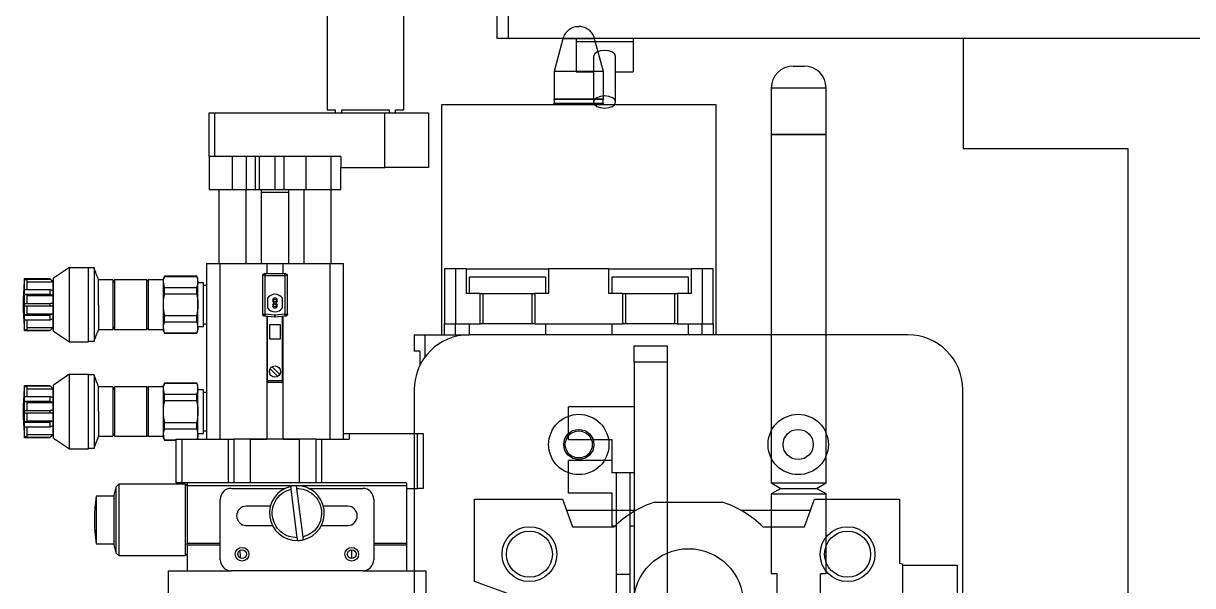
# Model space of a CAD drawing. Extents: x 500 to 100500, y -14500 to 21140.
# Drawn here: x 6740.1 to 6953.3, y -3157.4 to -3054.9 of the extents above; entities that cross this region are included whole.
import ezdxf

# ---------------------------------------------------------------- set-up
doc = ezdxf.new("R2010")
doc.units = 0
doc.layers.get('0').update_dxf_attribs({"linetype": 'CONTINUOUS'})

# ---------------------------------------------------------------- blocks, each defined once
blk = doc.blocks.new('LP R')
at = {"color": 2}
for p, q in [((15552.69, -93591.04), (15553.69, -93591.04)), ((15553.69, -93591.04), (15554.69, -93591.04)), ((15548.69, -93595.04), (15548.69, -93603.54)), ((15553.69, -93595.04), (15548.69, -93595.04)), ((15558.69, -93595.04), (15553.69, -93595.04)), ((15558.69, -93603.54), (15558.69, -93595.04)), ((15548.69, -93603.54), (15548.69, -93667.03)), ((15558.69, -93603.54), (15548.69, -93603.54)), ((15548.69, -93603.54), (15553.69, -93603.54)), ((15553.69, -93603.54), (15558.69, -93603.54)), ((15558.69, -93667.03), (15558.69, -93603.54)), ((15523.69, -93642.04), (15529.69, -93642.04)), ((15523.69, -93645.04), (15523.69, -93642.04)), ((15529.69, -93642.04), (15529.69, -93645.04)), ((15523.69, -93645.04), (15523.69, -93748.69)), ((15529.69, -93645.04), (15523.69, -93645.04)), ((15529.69, -93645.04), (15529.69, -93748.69)), ((15511.69, -93659.19), (15511.69, -93653.19)), ((15523.69, -93653.19), (15511.69, -93653.19)), ((15519.69, -93659.19), (15511.69, -93659.19)), ((15519.69, -93665.19), (15519.69, -93659.19)), ((15519.69, -93662.93), (15511.69, -93662.93)), ((15511.69, -93668.93), (15511.69, -93662.93)), ((15523.69, -93665.19), (15519.69, -93665.19)), ((15520.44, -93665.19), (15520.44, -93683.69)), ((15522.94, -93683.69), (15522.94, -93665.19)), ((15519.69, -93668.93), (15511.69, -93668.93)), ((15519.69, -93674.93), (15519.69, -93668.93)), ((15548.69, -93667.03), (15550.44, -93668.04)), ((15548.69, -93667.03), (15553.69, -93667.03)), ((15550.44, -93668.04), (15548.69, -93669.05)), ((15550.44, -93668.04), (15553.69, -93668.04)), ((15553.69, -93667.03), (15558.69, -93667.03)), ((15553.69, -93668.04), (15556.94, -93668.04)), ((15556.94, -93668.04), (15558.69, -93667.03)), ((15558.69, -93669.05), (15556.94, -93668.04)), ((15548.69, -93669.05), (15548.69, -93683.54)), ((15548.69, -93669.05), (15553.69, -93669.05)), ((15553.69, -93669.05), (15558.69, -93669.05)), ((15558.69, -93683.54), (15558.69, -93669.05)), ((15520.44, -93674.93), (15519.69, -93674.93)), ((15523.69, -93674.93), (15522.94, -93674.93)), ((15520.44, -93683.69), (15520.44, -93693.43)), ((15520.44, -93683.69), (15522.94, -93683.69)), ((15522.94, -93693.43), (15522.94, -93683.69)), ((15548.69, -93683.54), (15549.69, -93683.54)), ((15549.69, -93683.54), (15549.69, -93693.54)), ((15557.69, -93683.54), (15558.69, -93683.54)), ((15557.69, -93693.54), (15557.69, -93683.54))]:
    blk.add_line(p, q, dxfattribs=at)
for centre, start, end in [((15552.69, -93595.04), 90, 180), ((15554.69, -93595.04), 0, 90)]:
    blk.add_arc(centre, 4, start, end, dxfattribs=at)
blk = doc.blocks.new('SP R')
at = {"color": 3}
for p, q in [((16897.34, -97466.81), (16897.34, -97496.31)), ((16911.34, -97496.31), (16911.34, -97466.81)), ((16928.34, -97483.31), (16928.34, -97471.81)), ((16930.34, -97471.81), (16930.34, -97483.31)), ((16930.34, -97483.31), (16928.34, -97483.31)), ((17075.34, -97483.31), (16930.34, -97483.31)), ((16942.74, -97483.31), (16942.74, -97483.8)), ((16942.74, -97483.8), (16953.14, -97483.8)), ((16942.74, -97483.8), (16942.74, -97489.34)), ((16953.14, -97483.31), (16953.14, -97483.8)), ((16953.14, -97483.8), (16953.14, -97489.34)), ((17013.34, -97483.31), (17013.34, -97503.31)), ((16945.94, -97486.57), (16945.94, -97494.86)), ((16949.94, -97494.86), (16949.94, -97486.57)), ((16942.74, -97489.34), (16945.94, -97489.34)), ((16949.94, -97489.34), (16953.14, -97489.34)), ((16875.84, -97504.81), (16875.84, -97496.81)), ((16875.84, -97496.81), (16876.84, -97496.81)), ((16876.84, -97496.81), (16876.84, -97504.81)), ((16876.84, -97496.81), (16907.84, -97496.81)), ((16897.34, -97496.31), (16898.84, -97496.31)), ((16898.84, -97496.31), (16898.84, -97496.81)), ((16900.01, -97496.31), (16908.67, -97496.31)), ((16900.01, -97496.81), (16900.01, -97496.31)), ((16907.84, -97506.81), (16907.84, -97496.81)), ((16907.84, -97496.81), (16915.84, -97496.81)), ((16908.67, -97496.31), (16908.67, -97496.81)), ((16909.84, -97496.31), (16911.34, -97496.31)), ((16909.84, -97496.81), (16909.84, -97496.31)), ((16915.84, -97496.81), (16915.84, -97506.81)), ((17013.34, -97503.31), (17043.34, -97503.31)), ((17043.34, -97503.31), (17043.34, -97709.31)), ((16876.84, -97504.81), (16875.84, -97504.81)), ((16875.84, -97504.81), (16875.84, -97510.81)), ((16899.84, -97504.81), (16876.84, -97504.81)), ((16880.11, -97510.81), (16880.11, -97504.81)), ((16882.58, -97504.81), (16882.58, -97510.81)), ((16884.26, -97510.81), (16884.26, -97504.81)), ((16884.97, -97504.81), (16884.97, -97510.81)), ((16887.86, -97510.81), (16887.86, -97504.81)), ((16889.45, -97504.81), (16889.45, -97510.81)), ((16893.54, -97510.81), (16893.54, -97504.81)), ((16898.04, -97504.81), (16898.04, -97510.81)), ((16899.84, -97504.81), (16899.84, -97506.81)), ((16899.84, -97506.81), (16907.84, -97506.81)), ((16899.84, -97510.81), (16899.84, -97506.81)), ((16915.84, -97506.81), (16907.84, -97506.81)), ((16875.84, -97510.81), (16880.11, -97510.81)), ((16877.59, -97510.81), (16877.59, -97524.31)), ((16880.11, -97510.81), (16882.58, -97510.81)), ((16882.58, -97510.81), (16884.26, -97510.81)), ((16882.59, -97524.31), (16882.59, -97510.81)), ((16884.26, -97510.81), (16884.97, -97510.81)), ((16884.97, -97510.81), (16887.86, -97510.81)), ((16887.86, -97510.81), (16889.45, -97510.81)), ((16889.45, -97510.81), (16893.54, -97510.81)), ((16893.09, -97510.81), (16893.09, -97524.31)), ((16893.54, -97510.81), (16898.04, -97510.81)), ((16898.04, -97510.81), (16899.84, -97510.81)), ((16898.09, -97524.31), (16898.09, -97510.81)), ((16885.34, -97511.31), (16890.34, -97511.31)), ((16885.34, -97511.31), (16885.34, -97524.31)), ((16890.34, -97524.31), (16890.34, -97511.31)), ((16850.38, -97525.01), (16847.47, -97526.99)), ((16850.38, -97525.01), (16853.84, -97525.01)), ((16853.84, -97538.61), (16853.84, -97525.01)), ((16854.84, -97525.11), (16853.84, -97525.11)), ((16875.34, -97524.31), (16875.34, -97556.31)), ((16875.34, -97524.31), (16877.85, -97524.31)), ((16877.85, -97556.31), (16877.85, -97524.31)), ((16877.85, -97524.31), (16886.34, -97524.31)), ((16886.34, -97524.31), (16886.34, -97526.21)), ((16886.34, -97524.31), (16889.34, -97524.31)), ((16889.34, -97526.21), (16889.34, -97524.31)), ((16889.34, -97524.31), (16897.83, -97524.31)), ((16897.83, -97524.31), (16897.83, -97556.31)), ((16897.83, -97524.31), (16900.34, -97524.31)), ((16900.34, -97555.31), (16900.34, -97524.31)), ((16846.84, -97527.11), (16842.17, -97527.11)), ((16842.17, -97527.13), (16842.17, -97527.13)), ((16842.17, -97527.23), (16842.17, -97527.13)), ((16842.17, -97527.13), (16846.84, -97527.13)), ((16842.17, -97527.23), (16842.67, -97527.23)), ((16842.67, -97529.09), (16842.67, -97527.23)), ((16842.67, -97527.64), (16847.34, -97527.64)), ((16847.37, -97527.64), (16846.84, -97527.11)), ((16846.84, -97527.13), (16846.84, -97527.11)), ((16846.84, -97527.13), (16847.34, -97527.64)), ((16847.34, -97527.64), (16847.34, -97529.29)), ((16847.37, -97535.98), (16847.37, -97527.64)), ((16847.47, -97536.62), (16847.47, -97526.99)), ((16858.29, -97527.31), (16855.69, -97527.31)), ((16855.69, -97531.81), (16855.69, -97527.31)), ((16858.58, -97527.31), (16858.29, -97527.81)), ((16858.29, -97527.31), (16858.29, -97531.81)), ((16864.49, -97527.31), (16858.58, -97527.31)), ((16858.58, -97527.31), (16858.58, -97536.31)), ((16864.69, -97527.31), (16864.49, -97527.51)), ((16864.49, -97536.31), (16864.49, -97527.31)), ((16867.49, -97527.31), (16864.69, -97527.31)), ((16864.69, -97527.31), (16864.69, -97536.31)), ((16867.72, -97526.61), (16867.49, -97527.01)), ((16867.49, -97527.65), (16867.49, -97527.01)), ((16867.49, -97531.81), (16867.49, -97527.65)), ((16867.72, -97528.65), (16867.49, -97527.65)), ((16873.56, -97526.61), (16867.72, -97526.61)), ((16867.72, -97526.65), (16867.72, -97526.61)), ((16867.72, -97526.65), (16873.56, -97526.65)), ((16873.79, -97527.01), (16873.56, -97526.61)), ((16873.56, -97526.65), (16873.56, -97526.61)), ((16873.56, -97526.65), (16873.79, -97527.65)), ((16873.79, -97527.65), (16873.79, -97527.01)), ((16873.79, -97531.81), (16873.79, -97527.65)), ((16874.79, -97527.81), (16873.79, -97527.81)), ((16874.79, -97535.81), (16874.79, -97527.81)), ((16885.54, -97526.51), (16885.54, -97533.53)), ((16886.04, -97526.51), (16885.54, -97526.51)), ((16886.04, -97526.51), (16886.04, -97526.21)), ((16889.64, -97526.21), (16886.04, -97526.21)), ((16886.04, -97533.55), (16886.04, -97526.51)), ((16886.04, -97526.51), (16889.64, -97526.51)), ((16889.64, -97526.51), (16889.64, -97526.21)), ((16889.64, -97526.51), (16889.64, -97533.55)), ((16890.14, -97526.51), (16889.64, -97526.51)), ((16890.14, -97533.53), (16890.14, -97526.51)), ((16842.17, -97529.9), (16842.17, -97529.04)), ((16842.17, -97529.04), (16846.84, -97529.04)), ((16842.17, -97529.95), (16842.17, -97529.9)), ((16842.17, -97529.9), (16846.84, -97529.9)), ((16842.17, -97531.61), (16842.17, -97529.95)), ((16842.17, -97529.95), (16842.67, -97529.95)), ((16842.67, -97531.61), (16842.67, -97529.95)), ((16846.84, -97529.9), (16846.84, -97529.04)), ((16847.34, -97529.29), (16846.84, -97529.04)), ((16846.84, -97529.9), (16847.34, -97530.15)), ((16867.72, -97529.81), (16867.72, -97528.65)), ((16867.72, -97528.65), (16873.56, -97528.65)), ((16867.72, -97529.81), (16873.56, -97529.81)), ((16873.56, -97529.81), (16873.56, -97528.65)), ((16875.34, -97528.31), (16874.79, -97528.31)), ((16842.17, -97531.61), (16842.17, -97531.61)), ((16842.17, -97532.01), (16842.17, -97531.61)), ((16842.17, -97531.61), (16846.84, -97531.61)), ((16842.17, -97532.01), (16842.17, -97532.01)), ((16842.17, -97533.66), (16842.17, -97532.01)), ((16842.17, -97532.01), (16846.84, -97532.01)), ((16842.67, -97530.15), (16847.34, -97530.15)), ((16842.67, -97533.66), (16842.67, -97532.01)), ((16846.84, -97532.01), (16846.84, -97531.61)), ((16847.34, -97531.61), (16846.84, -97531.61)), ((16846.84, -97532.01), (16847.34, -97532.01)), ((16847.34, -97530.15), (16847.34, -97531.61)), ((16847.34, -97532.01), (16847.34, -97533.46)), ((16855.69, -97531.81), (16855.69, -97536.31)), ((16858.29, -97531.81), (16858.29, -97536.31)), ((16867.49, -97535.96), (16867.49, -97531.81)), ((16873.79, -97535.96), (16873.79, -97531.81)), ((16886.49, -97530.65), (16886.49, -97532.36)), ((16887.82, -97531.51), (16887.82, -97531.51)), ((16887.87, -97531.51), (16887.87, -97531.51)), ((16889.19, -97532.36), (16889.19, -97530.65)), ((16842.17, -97533.71), (16842.17, -97533.66)), ((16842.67, -97533.66), (16842.17, -97533.66)), ((16842.17, -97534.58), (16842.17, -97533.71)), ((16842.17, -97533.71), (16846.84, -97533.71)), ((16842.67, -97533.46), (16847.34, -97533.46)), ((16847.34, -97533.46), (16846.84, -97533.71)), ((16846.84, -97534.58), (16846.84, -97533.71)), ((16846.84, -97534.58), (16847.34, -97534.32)), ((16847.34, -97534.32), (16847.34, -97535.98)), ((16867.72, -97534.96), (16867.72, -97533.81)), ((16867.72, -97533.81), (16873.56, -97533.81)), ((16873.56, -97534.96), (16873.56, -97533.81)), ((16886.04, -97533.55), (16886.01, -97533.85)), ((16886.01, -97533.85), (16887.8, -97534)), ((16887.82, -97533.71), (16886.04, -97533.55)), ((16886.34, -97533.88), (16886.34, -97556.31)), ((16886.44, -97533.88), (16886.44, -97545.71)), ((16887.8, -97534), (16887.82, -97533.71)), ((16887.84, -97533.71), (16887.82, -97533.71)), ((16887.86, -97533.71), (16887.84, -97533.71)), ((16889.64, -97533.55), (16887.86, -97533.71)), ((16887.89, -97534), (16887.86, -97533.71)), ((16887.89, -97534), (16889.67, -97533.85)), ((16889.24, -97545.71), (16889.24, -97533.88)), ((16889.34, -97556.31), (16889.34, -97533.88)), ((16889.67, -97533.85), (16889.64, -97533.55)), ((16842.17, -97536.56), (16842.16, -97536.38)), ((16842.17, -97534.58), (16846.84, -97534.58)), ((16842.17, -97536.48), (16842.17, -97536.38)), ((16842.67, -97536.38), (16842.17, -97536.38)), ((16842.67, -97536.38), (16842.67, -97534.53)), ((16842.67, -97535.98), (16847.34, -97535.98)), ((16846.84, -97536.51), (16847.37, -97535.98)), ((16855.69, -97536.31), (16858.29, -97536.31)), ((16858.29, -97535.81), (16858.58, -97536.31)), ((16858.58, -97536.31), (16864.49, -97536.31)), ((16864.49, -97536.11), (16864.69, -97536.31)), ((16864.69, -97536.31), (16867.49, -97536.31)), ((16867.72, -97536.96), (16867.49, -97535.96)), ((16867.49, -97536.61), (16867.49, -97535.96)), ((16867.72, -97534.96), (16873.56, -97534.96)), ((16873.56, -97534.96), (16873.79, -97535.96)), ((16873.79, -97535.81), (16874.79, -97535.81)), ((16873.79, -97536.61), (16873.79, -97535.96)), ((16874.79, -97535.31), (16875.34, -97535.31)), ((16886.84, -97535.51), (16886.84, -97538.01)), ((16888.84, -97535.51), (16886.84, -97535.51)), ((16888.84, -97538.01), (16888.84, -97535.51)), ((16842.17, -97536.48), (16842.17, -97536.48)), ((16842.17, -97536.48), (16846.84, -97536.48)), ((16842.17, -97536.51), (16846.84, -97536.51)), ((16846.84, -97536.51), (16846.84, -97536.48)), ((16847.47, -97536.62), (16850.38, -97538.61)), ((16854.84, -97538.51), (16853.84, -97538.51)), ((16867.49, -97536.61), (16867.72, -97537.01)), ((16867.72, -97536.96), (16873.56, -97536.96)), ((16867.72, -97537.01), (16867.72, -97536.96)), ((16867.72, -97537.01), (16873.56, -97537.01)), ((16873.56, -97537.01), (16873.79, -97536.61)), ((16873.56, -97537.01), (16873.56, -97536.96)), ((16886.84, -97538.01), (16888.84, -97538.01)), ((16850.38, -97538.61), (16853.84, -97538.61)), ((16850.38, -97544.51), (16847.47, -97546.49)), ((16850.38, -97544.51), (16853.84, -97544.51)), ((16853.84, -97558.11), (16853.84, -97544.51)), ((16854.84, -97544.61), (16853.84, -97544.61)), ((16888.37, -97544.89), (16886.96, -97543.48)), ((16887.32, -97543.13), (16888.72, -97544.53)), ((16846.84, -97546.61), (16842.17, -97546.61)), ((16842.17, -97546.63), (16842.17, -97546.63)), ((16842.17, -97546.73), (16842.17, -97546.63)), ((16842.17, -97546.63), (16846.84, -97546.63)), ((16842.17, -97546.73), (16842.67, -97546.73)), ((16842.67, -97548.59), (16842.67, -97546.73)), ((16847.37, -97547.14), (16846.84, -97546.61)), ((16846.84, -97546.63), (16846.84, -97546.61)), ((16846.84, -97546.63), (16847.34, -97547.14)), ((16847.47, -97556.12), (16847.47, -97546.49)), ((16858.29, -97546.81), (16855.69, -97546.81)), ((16855.69, -97551.31), (16855.69, -97546.81)), ((16858.58, -97546.81), (16858.29, -97547.31)), ((16858.29, -97546.81), (16858.29, -97551.31)), ((16864.49, -97546.81), (16858.58, -97546.81)), ((16858.58, -97546.81), (16858.58, -97555.81)), ((16864.69, -97546.81), (16864.49, -97547.01)), ((16864.49, -97555.81), (16864.49, -97546.81)), ((16867.49, -97546.81), (16864.69, -97546.81)), ((16864.69, -97546.81), (16864.69, -97555.81)), ((16867.72, -97546.11), (16867.49, -97546.51)), ((16867.49, -97547.15), (16867.49, -97546.51)), ((16873.56, -97546.11), (16867.72, -97546.11)), ((16867.72, -97546.15), (16867.72, -97546.11)), ((16867.72, -97546.15), (16873.56, -97546.15)), ((16873.79, -97546.51), (16873.56, -97546.11)), ((16873.56, -97546.15), (16873.56, -97546.11)), ((16873.56, -97546.15), (16873.79, -97547.15)), ((16873.79, -97547.15), (16873.79, -97546.51)), ((16886.34, -97545.71), (16886.44, -97545.71)), ((16889.24, -97545.71), (16886.44, -97545.71)), ((16888.94, -97546.01), (16886.74, -97546.01)), ((16889.24, -97545.71), (16889.34, -97545.71)), ((16842.17, -97549.4), (16842.17, -97548.54)), ((16842.17, -97548.54), (16846.84, -97548.54)), ((16842.67, -97547.14), (16847.34, -97547.14)), ((16846.84, -97549.4), (16846.84, -97548.54)), ((16847.34, -97548.79), (16846.84, -97548.54)), ((16847.34, -97547.14), (16847.34, -97548.79)), ((16847.37, -97555.48), (16847.37, -97547.14)), ((16867.49, -97551.31), (16867.49, -97547.15)), ((16867.72, -97548.15), (16867.49, -97547.15)), ((16867.72, -97549.31), (16867.72, -97548.15)), ((16867.72, -97548.15), (16873.56, -97548.15)), ((16873.56, -97549.31), (16873.56, -97548.15)), ((16873.79, -97551.31), (16873.79, -97547.15)), ((16874.79, -97547.31), (16873.79, -97547.31)), ((16874.79, -97555.31), (16874.79, -97547.31)), ((16875.34, -97547.81), (16874.79, -97547.81)), ((16842.17, -97549.45), (16842.17, -97549.4)), ((16842.17, -97549.4), (16846.84, -97549.4)), ((16842.17, -97551.11), (16842.17, -97549.45)), ((16842.17, -97549.45), (16842.67, -97549.45)), ((16842.17, -97551.11), (16842.17, -97551.11)), ((16842.17, -97551.51), (16842.17, -97551.11)), ((16842.17, -97551.11), (16846.84, -97551.11)), ((16842.67, -97551.11), (16842.67, -97549.45)), ((16842.67, -97549.65), (16847.34, -97549.65)), ((16846.84, -97549.4), (16847.34, -97549.65)), ((16846.84, -97551.51), (16846.84, -97551.11)), ((16847.34, -97551.11), (16846.84, -97551.11)), ((16847.34, -97549.65), (16847.34, -97551.11)), ((16855.69, -97551.31), (16855.69, -97555.81)), ((16858.29, -97551.31), (16858.29, -97555.81)), ((16867.49, -97555.46), (16867.49, -97551.31)), ((16867.72, -97549.31), (16873.56, -97549.31)), ((16873.79, -97555.46), (16873.79, -97551.31)), ((16842.17, -97551.51), (16842.17, -97551.51)), ((16842.17, -97553.16), (16842.17, -97551.51)), ((16842.17, -97551.51), (16846.84, -97551.51)), ((16842.17, -97553.21), (16842.17, -97553.16)), ((16842.67, -97553.16), (16842.17, -97553.16)), ((16842.17, -97554.08), (16842.17, -97553.21)), ((16842.17, -97553.21), (16846.84, -97553.21)), ((16842.67, -97553.16), (16842.67, -97551.51)), ((16842.67, -97552.96), (16847.34, -97552.96)), ((16846.84, -97551.51), (16847.34, -97551.51)), ((16847.34, -97552.96), (16846.84, -97553.21)), ((16846.84, -97554.08), (16846.84, -97553.21)), ((16847.34, -97551.51), (16847.34, -97552.96)), ((16867.72, -97554.46), (16867.72, -97553.31)), ((16867.72, -97553.31), (16873.56, -97553.31)), ((16873.56, -97554.46), (16873.56, -97553.31)), ((16842.17, -97554.08), (16846.84, -97554.08)), ((16842.67, -97555.88), (16842.67, -97554.03)), ((16842.67, -97555.48), (16847.34, -97555.48)), ((16846.84, -97554.08), (16847.34, -97553.82)), ((16846.84, -97556.01), (16847.37, -97555.48)), ((16847.34, -97553.82), (16847.34, -97555.48)), ((16858.29, -97555.31), (16858.58, -97555.81)), ((16864.49, -97555.61), (16864.69, -97555.81)), ((16867.72, -97556.46), (16867.49, -97555.46)), ((16867.49, -97556.11), (16867.49, -97555.46)), ((16867.72, -97554.46), (16873.56, -97554.46)), ((16873.56, -97554.46), (16873.79, -97555.46)), ((16873.79, -97555.31), (16874.79, -97555.31)), ((16873.79, -97556.11), (16873.79, -97555.46)), ((16874.79, -97554.81), (16875.34, -97554.81)), ((16900.34, -97556.31), (16900.34, -97555.31)), ((16900.34, -97555.31), (16901.34, -97555.31)), ((16901.34, -97555.31), (16901.34, -97556.31)), ((16901.34, -97555.31), (16913.84, -97555.31)), ((16913.84, -97565.31), (16913.84, -97555.31)), ((16913.84, -97555.31), (16914.84, -97555.31)), ((16914.84, -97555.31), (16914.84, -97565.31)), ((16842.17, -97556.06), (16842.16, -97555.88)), ((16842.17, -97555.98), (16842.17, -97555.88)), ((16842.67, -97555.88), (16842.17, -97555.88)), ((16842.17, -97555.98), (16842.17, -97555.98)), ((16842.17, -97555.98), (16846.84, -97555.98)), ((16842.17, -97556.01), (16846.84, -97556.01)), ((16846.84, -97556.01), (16846.84, -97555.98)), ((16847.47, -97556.12), (16850.38, -97558.11)), ((16855.69, -97555.81), (16858.29, -97555.81)), ((16858.58, -97555.81), (16864.49, -97555.81)), ((16864.69, -97555.81), (16867.49, -97555.81)), ((16867.49, -97556.11), (16867.72, -97556.51)), ((16867.72, -97556.46), (16869.84, -97556.46)), ((16867.72, -97556.51), (16867.72, -97556.46)), ((16867.72, -97556.51), (16869.84, -97556.51)), ((16869.84, -97564.31), (16869.84, -97556.31)), ((16869.84, -97556.31), (16870.84, -97556.31)), ((16870.84, -97556.31), (16870.84, -97564.31)), ((16870.84, -97556.31), (16879.34, -97556.31)), ((16873.68, -97556.31), (16873.79, -97556.11)), ((16879.34, -97564.31), (16879.34, -97556.31)), ((16879.34, -97556.31), (16880.34, -97556.31)), ((16880.34, -97556.31), (16880.34, -97564.31)), ((16883.34, -97556.31), (16880.34, -97556.31)), ((16883.34, -97556.31), (16883.34, -97564.31)), ((16892.34, -97556.31), (16883.34, -97556.31)), ((16883.34, -97556.31), (16886.34, -97556.31)), ((16889.34, -97556.31), (16892.34, -97556.31)), ((16892.34, -97564.31), (16892.34, -97556.31)), ((16895.34, -97556.31), (16892.34, -97556.31)), ((16895.34, -97564.31), (16895.34, -97556.31)), ((16895.34, -97556.31), (16896.34, -97556.31)), ((16896.34, -97556.31), (16896.34, -97564.31)), ((16896.34, -97556.31), (16901.34, -97556.31)), ((16850.38, -97558.11), (16853.84, -97558.11)), ((16854.84, -97558.01), (16853.84, -97558.01)), ((16858.84, -97565.06), (16858.44, -97566.56)), ((16859.34, -97564.56), (16858.84, -97565.06)), ((16858.84, -97565.06), (16858.84, -97576.96)), ((16871.54, -97564.56), (16859.34, -97564.56)), ((16859.34, -97564.56), (16859.34, -97571.06)), ((16870.84, -97564.31), (16869.84, -97564.31)), ((16879.34, -97564.31), (16870.84, -97564.31)), ((16871.84, -97564.86), (16871.54, -97564.56)), ((16871.54, -97571.06), (16871.54, -97564.56)), ((16871.84, -97564.31), (16871.84, -97564.81)), ((16891.73, -97564.81), (16871.84, -97564.81)), ((16871.84, -97564.81), (16871.84, -97575.31)), ((16880.34, -97564.31), (16879.34, -97564.31)), ((16896.34, -97564.31), (16879.34, -97564.31)), ((16879.84, -97565.31), (16889.66, -97565.31)), ((16891.91, -97574.31), (16890.78, -97565.43)), ((16891.77, -97565.31), (16892.9, -97574.18)), ((16911.84, -97564.81), (16891.84, -97564.81)), ((16894.02, -97565.31), (16903.84, -97565.31)), ((16896.34, -97564.31), (16895.34, -97564.31)), ((16911.84, -97564.31), (16896.34, -97564.31)), ((16911.84, -97564.31), (16911.84, -97565.31)), ((16911.84, -97564.81), (16911.84, -97575.31)), ((16911.84, -97565.31), (16913.84, -97565.31)), ((16914.84, -97565.31), (16913.84, -97565.31)), ((16858.44, -97566.71), (16855.26, -97566.71)), ((16855.26, -97566.71), (16855.26, -97571.06)), ((16858.44, -97566.56), (16858.44, -97575.56)), ((16877.84, -97578.31), (16877.84, -97567.31)), ((16905.84, -97567.31), (16905.84, -97578.31)), ((16887, -97568.56), (16882.59, -97568.56)), ((16901.09, -97568.56), (16896.68, -97568.56)), ((16855.26, -97571.06), (16855.26, -97575.41)), ((16859.34, -97571.06), (16859.34, -97577.56)), ((16871.54, -97577.56), (16871.54, -97571.06)), ((16882.59, -97572.06), (16887.38, -97572.06)), ((16896.31, -97572.06), (16901.09, -97572.06)), ((16855.26, -97575.41), (16858.44, -97575.41)), ((16858.44, -97575.56), (16858.84, -97577.06)), ((16858.84, -97576.96), (16858.84, -97577.06)), ((16871.84, -97575.61), (16871.84, -97575.31)), ((16871.84, -97575.31), (16877.84, -97575.31)), ((16871.84, -97575.61), (16877.84, -97575.61)), ((16871.84, -97575.61), (16871.84, -97580.31)), ((16901.84, -97578.11), (16901.84, -97576.51)), ((16905.84, -97575.31), (16911.84, -97575.31)), ((16905.84, -97575.61), (16911.84, -97575.61)), ((16911.84, -97575.31), (16911.84, -97575.61)), ((16911.84, -97575.61), (16911.84, -97580.31)), ((16858.84, -97577.06), (16859.34, -97577.56)), ((16859.34, -97577.56), (16871.54, -97577.56)), ((16871.54, -97577.56), (16871.84, -97577.26)), ((16881.05, -97577.3), (16881.09, -97577.51)), ((16868.34, -97580.31), (16868.34, -97586.31)), ((16868.34, -97580.31), (16879.84, -97580.31)), ((16871.84, -97580.31), (16879.84, -97580.31)), ((16903.84, -97580.31), (16879.84, -97580.31)), ((16903.84, -97580.31), (16915.34, -97580.31)), ((16903.84, -97580.31), (16911.84, -97580.31)), ((16915.34, -97580.31), (16915.34, -97586.31))]:
    blk.add_line(p, q, dxfattribs=at)
at = {"color": 3, "flags": 128}
for points in [[(16949.94, -97486.57), (16949.79, -97486.14), (16949.36, -97485.78), (16948.71, -97485.54), (16947.94, -97485.45), (16947.18, -97485.54), (16946.53, -97485.78), (16946.09, -97486.14), (16945.94, -97486.57), (16945.94, -97486.57)], [(16947.94, -97495.98), (16948.71, -97495.89), (16949.36, -97495.65), (16949.79, -97495.29), (16949.94, -97494.86), (16949.79, -97494.43), (16949.36, -97494.07), (16948.71, -97493.83), (16947.94, -97493.74), (16947.18, -97493.83), (16946.53, -97494.07), (16946.09, -97494.43), (16945.94, -97494.86), (16946.09, -97495.29), (16946.53, -97495.65), (16947.18, -97495.89), (16947.94, -97495.98)], [(16890.14, -97533.53), (16890.14, -97533.59), (16890.13, -97533.61)]]:
    blk.add_lwpolyline(points, dxfattribs=at)
at = {"color": 3}
for centre, radius in [((16887.84, -97531.06), 0.25), ((16887.84, -97531.96), 0.25), ((16887.84, -97544.01), 1.03), ((16881.84, -97577.31), 1.25), ((16881.84, -97577.31), 0.8), ((16901.84, -97577.31), 1.25), ((16901.84, -97577.31), 0.8)]:
    blk.add_circle(centre, radius, dxfattribs=at)
for centre, radius, start, end in [((16885.84, -97526.51), 0.3, 90, 180), ((16889.84, -97526.51), 0.3, 0, 90), ((16887.84, -97531.51), 1.6, 32.4617, 147.5383), ((16887.84, -97531.06), 0.45, 273.1847, 266.8153), ((16887.84, -97531.96), 0.45, 93.1847, 86.8153), ((16885.84, -97533.53), 0.3, 180, 205.5186), ((16885.84, -97533.53), 0.3, 243.5295, 264.9459), ((16887.84, -97531.51), 1.6, 212.4617, 327.5383), ((16887.84, -97533.51), 0.5, 264.9459, 275.0541), ((16889.84, -97533.53), 0.3, 275.0541, 312.929), ((16886.74, -97545.71), 0.3, 180, 270), ((16888.94, -97545.71), 0.3, 270, 0), ((16879.84, -97567.31), 2, 90, 180), ((16891.84, -97569.81), 5, 102.9686, 271.4902), ((16891.84, -97569.81), 5, 91.4902, 102.9686), ((16891.84, -97569.81), 5, 282.9686, 91.4902), ((16903.84, -97567.31), 2, 0, 90), ((16884.94, -97571.06), 30, 171.6627, 188.3373), ((16882.59, -97570.31), 1.75, 90, 270), ((16901.09, -97570.31), 1.75, 270, 90), ((16891.84, -97569.81), 5, 271.4902, 282.9686), ((16879.84, -97577.51), 1.75, 342.4376, 28.9836), ((16879.84, -97578.31), 2, 180, 270), ((16903.84, -97578.31), 2, 270, 0)]:
    blk.add_arc(centre, radius, start, end, dxfattribs=at)
for points, knots in [([(16885.34, -97510.81), (16885.34, -97510.84), (16885.34, -97510.9), (16885.34, -97511.17), (16885.34, -97511.31)], [0, 0, 0, 0, 0.5207167, 1, 1, 1, 1]), ([(16890.34, -97511.31), (16890.34, -97511.12), (16890.34, -97510.85), (16890.34, -97510.82), (16890.34, -97510.81)], [0, 0, 0, 0, 0.701105, 1, 1, 1, 1]), ([(16850.38, -97538.61), (16850.38, -97538.55), (16850.38, -97538.42), (16850.38, -97537.38), (16850.38, -97535.71), (16850.38, -97533.59), (16850.37, -97531.28), (16850.37, -97529.02), (16850.38, -97527.08), (16850.38, -97525.67), (16850.38, -97525.07), (16850.38, -97525.02), (16850.38, -97525.01)], [0, 0, 0, 0, 0.0948237, 0.2021801, 0.3095335, 0.4168871, 0.524228, 0.6314592, 0.7387387, 0.8460879, 0.9534356, 1, 1, 1, 1]), ([(16855.69, -97527.31), (16855.55, -97526.94), (16855.27, -97526.23), (16854.98, -97525.47), (16854.83, -97525.09)], [0, 0, 0, 0, 0.512235, 1, 1, 1, 1]), ([(16854.84, -97525.11), (16854.84, -97525.18), (16854.84, -97525.33), (16854.84, -97526.2), (16854.84, -97526.93), (16854.84, -97527.74), (16854.84, -97529.19), (16854.84, -97531.43), (16854.84, -97533.7), (16854.84, -97535.77), (16854.84, -97537.38), (16854.84, -97538.34), (16854.84, -97538.46), (16854.84, -97538.51)], [0, 0, 0, 0, 0.107348, 0.214696, 0.241175, 0.267653, 0.375001, 0.482348, 0.589696, 0.697043, 0.804391, 0.911739, 1, 1, 1, 1]), ([(16842.08, -97529.43), (16842.1, -97529.03), (16842.14, -97528.24), (16842.16, -97527.45), (16842.17, -97527.05)], [0, 0, 0, 0, 0.500188, 1, 1, 1, 1]), ([(16842.17, -97529.09), (16842.17, -97528.7), (16842.17, -97527.93), (16842.17, -97527.39), (16842.17, -97527.27), (16842.17, -97527.23)], [0, 0, 0, 0, 0.406489, 0.812978, 1, 1, 1, 1]), ([(16867.49, -97527.65), (16867.5, -97527.51), (16867.52, -97527.18), (16867.65, -97526.85), (16867.72, -97526.65)], [0, 0, 0, 0, 0.403103, 1, 1, 1, 1]), ([(16873.79, -97527.65), (16873.78, -97527.78), (16873.77, -97528.12), (16873.64, -97528.45), (16873.56, -97528.65)], [0, 0, 0, 0, 0.403103, 1, 1, 1, 1]), ([(16886.04, -97526.21), (16886.01, -97526.21), (16885.96, -97526.21), (16885.9, -97526.21), (16885.85, -97526.21), (16885.84, -97526.21), (16885.84, -97526.21)], [0, 0, 0, 0, 0.25051, 0.499867, 0.747756, 1, 1, 1, 1]), ([(16889.84, -97526.21), (16889.84, -97526.21), (16889.83, -97526.21), (16889.79, -97526.21), (16889.72, -97526.21), (16889.67, -97526.21), (16889.64, -97526.21)], [0, 0, 0, 0, 0.25051, 0.499867, 0.747756, 1, 1, 1, 1]), ([(16842.07, -97534.31), (16842.02, -97533.47), (16841.91, -97531.81), (16842.02, -97530.14), (16842.07, -97529.3)], [0, 0, 0, 0, 0.5, 1, 1, 1, 1]), ([(16842.07, -97529.43), (16842.02, -97530.22), (16841.92, -97531.81), (16842.02, -97533.39), (16842.07, -97534.18)], [0, 0, 0, 0, 0.5, 1, 1, 1, 1]), ([(16842.16, -97529.88), (16842.14, -97529.83), (16842.11, -97529.71), (16842.08, -97529.6), (16842.06, -97529.54)], [0, 0, 0, 0, 0.442022, 1, 1, 1, 1]), ([(16867.49, -97531.81), (16867.52, -97531.3), (16867.55, -97530.63), (16867.69, -97529.97), (16867.72, -97529.81)], [0, 0, 0, 0, 0.745721, 1, 1, 1, 1]), ([(16873.56, -97529.81), (16873.6, -97529.97), (16873.73, -97530.63), (16873.77, -97531.3), (16873.79, -97531.81)], [0, 0, 0, 0, 0.254279, 1, 1, 1, 1]), ([(16867.72, -97533.81), (16867.67, -97533.55), (16867.53, -97532.89), (16867.51, -97532.22), (16867.49, -97531.81)], [0, 0, 0, 0, 0.388502, 1, 1, 1, 1]), ([(16873.79, -97531.81), (16873.77, -97532.22), (16873.75, -97532.89), (16873.61, -97533.55), (16873.56, -97533.81)], [0, 0, 0, 0, 0.611498, 1, 1, 1, 1]), ([(16842.06, -97534.07), (16842.08, -97534.01), (16842.11, -97533.9), (16842.14, -97533.78), (16842.16, -97533.73)], [0, 0, 0, 0, 0.5588924, 1, 1, 1, 1]), ([(16842.16, -97536.38), (16842.16, -97536.05), (16842.14, -97535.31), (16842.1, -97534.58), (16842.08, -97534.18)], [0, 0, 0, 0, 0.458676, 1, 1, 1, 1]), ([(16885.54, -97533.53), (16885.55, -97533.53), (16885.56, -97533.53), (16885.63, -97533.53), (16885.72, -97533.54), (16885.81, -97533.54), (16885.92, -97533.54), (16886, -97533.55), (16886.04, -97533.55)], [0, 0, 0, 0, 0.1985618, 0.4309228, 0.5603974, 0.6984049, 0.8449409, 1, 1, 1, 1]), ([(16885.55, -97533.53), (16885.55, -97533.56), (16885.55, -97533.61), (16885.58, -97533.69), (16885.64, -97533.76), (16885.69, -97533.79), (16885.71, -97533.8)], [0, 0, 0, 0, 0.239067, 0.491509, 0.748507, 1, 1, 1, 1]), ([(16885.81, -97533.83), (16885.82, -97533.83), (16885.82, -97533.83), (16885.87, -97533.83), (16885.94, -97533.84), (16885.99, -97533.84), (16886.01, -97533.85)], [0, 0, 0, 0, 0.250058, 0.499234, 0.7473, 1, 1, 1, 1]), ([(16889.64, -97533.55), (16889.68, -97533.55), (16889.76, -97533.54), (16889.87, -97533.54), (16889.96, -97533.54), (16890.05, -97533.53), (16890.13, -97533.53), (16890.14, -97533.53), (16890.14, -97533.53)], [0, 0, 0, 0, 0.155053, 0.301585, 0.439591, 0.569064, 0.801429, 1, 1, 1, 1]), ([(16889.67, -97533.85), (16889.69, -97533.84), (16889.75, -97533.84), (16889.81, -97533.83), (16889.86, -97533.83), (16889.86, -97533.83), (16889.87, -97533.83)], [0, 0, 0, 0, 0.250962, 0.5005, 0.748212, 1, 1, 1, 1]), ([(16889.97, -97533.8), (16890, -97533.79), (16890.05, -97533.76), (16890.1, -97533.69), (16890.13, -97533.61), (16890.13, -97533.56), (16890.13, -97533.53)], [0, 0, 0, 0, 0.251493, 0.508491, 0.760933, 1, 1, 1, 1]), ([(16842.17, -97536.38), (16842.17, -97536.27), (16842.17, -97536.06), (16842.17, -97535.29), (16842.17, -97534.71), (16842.17, -97534.53)], [0, 0, 0, 0, 0.406488, 0.812977, 1, 1, 1, 1]), ([(16847.34, -97535.98), (16847.32, -97535.99), (16847.15, -97536.16), (16846.99, -97536.33), (16846.84, -97536.48)], [0, 0, 0, 0, 0.099039, 1, 1, 1, 1]), ([(16854.84, -97538.5), (16854.98, -97538.14), (16855.25, -97537.44), (16855.55, -97536.68), (16855.69, -97536.31)], [0, 0, 0, 0, 0.509448, 1, 1, 1, 1]), ([(16867.49, -97535.96), (16867.5, -97535.83), (16867.52, -97535.49), (16867.65, -97535.16), (16867.72, -97534.96)], [0, 0, 0, 0, 0.403103, 1, 1, 1, 1]), ([(16873.79, -97535.96), (16873.78, -97536.1), (16873.77, -97536.43), (16873.64, -97536.77), (16873.56, -97536.96)], [0, 0, 0, 0, 0.403103, 1, 1, 1, 1]), ([(16850.38, -97558.11), (16850.38, -97558.05), (16850.38, -97557.92), (16850.38, -97556.88), (16850.38, -97555.21), (16850.38, -97553.09), (16850.37, -97550.78), (16850.37, -97548.52), (16850.38, -97546.58), (16850.38, -97545.17), (16850.38, -97544.57), (16850.38, -97544.52), (16850.38, -97544.51)], [0, 0, 0, 0, 0.094824, 0.20218, 0.309533, 0.416887, 0.524228, 0.631459, 0.738739, 0.846088, 0.953436, 1, 1, 1, 1]), ([(16855.69, -97546.81), (16855.55, -97546.44), (16855.27, -97545.73), (16854.98, -97544.97), (16854.83, -97544.59)], [0, 0, 0, 0, 0.512235, 1, 1, 1, 1]), ([(16854.84, -97544.61), (16854.84, -97544.68), (16854.84, -97544.83), (16854.84, -97545.7), (16854.84, -97546.43), (16854.84, -97547.24), (16854.84, -97548.69), (16854.84, -97550.93), (16854.84, -97553.2), (16854.84, -97555.27), (16854.84, -97556.88), (16854.84, -97557.84), (16854.84, -97557.96), (16854.84, -97558.01)], [0, 0, 0, 0, 0.107348, 0.214696, 0.241175, 0.267653, 0.375001, 0.482348, 0.589696, 0.697043, 0.804391, 0.911739, 1, 1, 1, 1]), ([(16842.08, -97548.93), (16842.1, -97548.53), (16842.14, -97547.74), (16842.16, -97546.95), (16842.17, -97546.55)], [0, 0, 0, 0, 0.500188, 1, 1, 1, 1]), ([(16842.17, -97548.59), (16842.17, -97548.2), (16842.17, -97547.43), (16842.17, -97546.89), (16842.17, -97546.77), (16842.17, -97546.73)], [0, 0, 0, 0, 0.406489, 0.812978, 1, 1, 1, 1]), ([(16867.49, -97547.15), (16867.5, -97547.01), (16867.52, -97546.68), (16867.65, -97546.35), (16867.72, -97546.15)], [0, 0, 0, 0, 0.403103, 1, 1, 1, 1]), ([(16886.74, -97546.01), (16886.65, -97546.01), (16886.51, -97546.01), (16886.42, -97546.01), (16886.39, -97546.01)], [0, 0, 0, 0, 0.666841, 1, 1, 1, 1]), ([(16889.29, -97546.01), (16889.26, -97546.01), (16889.17, -97546.01), (16889.03, -97546.01), (16888.94, -97546.01)], [0, 0, 0, 0, 0.332837, 1, 1, 1, 1]), ([(16842.07, -97553.81), (16842.02, -97552.97), (16841.91, -97551.31), (16842.02, -97549.64), (16842.07, -97548.8)], [0, 0, 0, 0, 0.5, 1, 1, 1, 1]), ([(16842.07, -97548.93), (16842.02, -97549.72), (16841.92, -97551.31), (16842.02, -97552.89), (16842.07, -97553.68)], [0, 0, 0, 0, 0.5, 1, 1, 1, 1]), ([(16842.16, -97549.38), (16842.14, -97549.33), (16842.11, -97549.21), (16842.08, -97549.1), (16842.06, -97549.04)], [0, 0, 0, 0, 0.442022, 1, 1, 1, 1]), ([(16873.79, -97547.15), (16873.78, -97547.28), (16873.77, -97547.62), (16873.64, -97547.95), (16873.56, -97548.15)], [0, 0, 0, 0, 0.403103, 1, 1, 1, 1]), ([(16867.49, -97551.31), (16867.52, -97550.8), (16867.55, -97550.13), (16867.69, -97549.47), (16867.72, -97549.31)], [0, 0, 0, 0, 0.745721, 1, 1, 1, 1]), ([(16867.72, -97553.31), (16867.67, -97553.05), (16867.53, -97552.39), (16867.51, -97551.72), (16867.49, -97551.31)], [0, 0, 0, 0, 0.388502, 1, 1, 1, 1]), ([(16873.56, -97549.31), (16873.6, -97549.47), (16873.73, -97550.13), (16873.77, -97550.8), (16873.79, -97551.31)], [0, 0, 0, 0, 0.254279, 1, 1, 1, 1]), ([(16873.79, -97551.31), (16873.77, -97551.72), (16873.75, -97552.39), (16873.61, -97553.05), (16873.56, -97553.31)], [0, 0, 0, 0, 0.611498, 1, 1, 1, 1]), ([(16842.06, -97553.57), (16842.08, -97553.51), (16842.11, -97553.4), (16842.14, -97553.28), (16842.16, -97553.23)], [0, 0, 0, 0, 0.5588924, 1, 1, 1, 1]), ([(16842.16, -97555.88), (16842.16, -97555.55), (16842.14, -97554.81), (16842.1, -97554.08), (16842.08, -97553.68)], [0, 0, 0, 0, 0.458676, 1, 1, 1, 1]), ([(16842.17, -97555.88), (16842.17, -97555.77), (16842.17, -97555.56), (16842.17, -97554.79), (16842.17, -97554.21), (16842.17, -97554.03)], [0, 0, 0, 0, 0.406488, 0.812977, 1, 1, 1, 1]), ([(16847.34, -97555.48), (16847.32, -97555.49), (16847.15, -97555.66), (16846.99, -97555.83), (16846.84, -97555.98)], [0, 0, 0, 0, 0.099039, 1, 1, 1, 1]), ([(16867.49, -97555.46), (16867.5, -97555.33), (16867.52, -97554.99), (16867.65, -97554.66), (16867.72, -97554.46)], [0, 0, 0, 0, 0.403103, 1, 1, 1, 1]), ([(16873.79, -97555.46), (16873.78, -97555.6), (16873.77, -97555.93), (16873.64, -97556.27), (16873.56, -97556.46)], [0, 0, 0, 0, 0.403103, 1, 1, 1, 1]), ([(16854.84, -97558), (16854.98, -97557.64), (16855.25, -97556.94), (16855.55, -97556.18), (16855.69, -97555.81)], [0, 0, 0, 0, 0.509448, 1, 1, 1, 1]), ([(16891.91, -97574.31), (16891.38, -97574.26), (16890.28, -97574.16), (16888.82, -97573.28), (16887.77, -97571.96), (16887.28, -97570.38), (16887.37, -97568.74), (16888.05, -97567.2), (16889.25, -97565.98), (16890.28, -97565.61), (16890.78, -97565.43)], [0, 0, 0, 0, 0.120746, 0.25, 0.379254, 0.5, 0.620746, 0.75, 0.879254, 1, 1, 1, 1]), ([(16890.78, -97565.43), (16890.78, -97565.38), (16890.76, -97565.26), (16890.74, -97565.11), (16890.73, -97565), (16890.72, -97564.94), (16890.72, -97564.94), (16890.72, -97564.93)], [0, 0, 0, 0, 0.2162502, 0.4325264, 0.6480981, 0.8625105, 1, 1, 1, 1]), ([(16891.71, -97564.81), (16891.71, -97564.81), (16891.71, -97564.82), (16891.72, -97564.91), (16891.74, -97565.03), (16891.76, -97565.18), (16891.77, -97565.27), (16891.77, -97565.31)], [0, 0, 0, 0, 0.213259, 0.426502, 0.640196, 0.854924, 1, 1, 1, 1]), ([(16891.77, -97565.31), (16892.3, -97565.35), (16893.4, -97565.45), (16894.85, -97566.33), (16895.94, -97567.65), (16896.18, -97568.72), (16896.31, -97569.24)], [0, 0, 0, 0, 0.241491, 0.5, 0.758509, 1, 1, 1, 1]), ([(16896.31, -97569.24), (16896.32, -97569.77), (16896.34, -97570.87), (16895.63, -97572.42), (16894.44, -97573.63), (16893.4, -97574), (16892.9, -97574.18)], [0, 0, 0, 0, 0.241491, 0.5, 0.758509, 1, 1, 1, 1]), ([(16891.97, -97574.8), (16891.97, -97574.8), (16891.97, -97574.79), (16891.96, -97574.7), (16891.94, -97574.58), (16891.92, -97574.44), (16891.91, -97574.34), (16891.91, -97574.31)], [0, 0, 0, 0, 0.213259, 0.426502, 0.640196, 0.854924, 1, 1, 1, 1]), ([(16892.9, -97574.18), (16892.91, -97574.24), (16892.92, -97574.35), (16892.94, -97574.5), (16892.95, -97574.61), (16892.96, -97574.67), (16892.96, -97574.68), (16892.96, -97574.68)], [0, 0, 0, 0, 0.21625, 0.432526, 0.648098, 0.862511, 1, 1, 1, 1])]:
    blk.add_open_spline(points, degree=3, knots=knots, dxfattribs=at)
blk = doc.blocks.new('KJauto change f')
at = {"color": 5}
for p, q in [((30507.95, -79282.68, 43.99), (30508.14, -79282.68, 43.99)), ((30505.15, -79284.9, 43.99), (30503.55, -79290.88, 43.99)), ((30510.94, -79284.9, 43.99), (30505.15, -79284.9, 43.99)), ((30510.91, -79284.9, 43.99), (30510.88, -79284.72, 43.99)), ((30512.55, -79290.88, 43.99), (30510.94, -79284.9, 43.99)), ((30503.55, -79290.88, 43.99), (30503.55, -79295.88, 43.99)), ((30508.97, -79290.88, 43.99), (30503.55, -79290.88, 43.99)), ((30512.55, -79290.88, 43.99), (30508.97, -79290.88, 43.99)), ((30512.55, -79295.88, 43.99), (30512.55, -79290.88, 43.99)), ((30483.05, -79296.88, 43.99), (30533.05, -79296.88, 43.99)), ((30483.05, -79338.88, 43.99), (30483.05, -79296.88, 43.99)), ((30503.55, -79295.88, 43.99), (30508.97, -79295.88, 43.99)), ((30503.57, -79295.98, 43.99), (30503.57, -79296.68, 43.99)), ((30508.97, -79295.98, 43.99), (30503.57, -79295.98, 43.99)), ((30503.57, -79296.68, 43.99), (30508.97, -79296.68, 43.99)), ((30508.97, -79295.88, 43.99), (30512.55, -79295.88, 43.99)), ((30512.52, -79295.98, 43.99), (30508.97, -79295.98, 43.99)), ((30508.97, -79296.68, 43.99), (30512.52, -79296.68, 43.99)), ((30512.52, -79296.68, 43.99), (30512.52, -79295.98, 43.99)), ((30533.05, -79296.88, 43.99), (30533.05, -79338.88, 43.99)), ((30483.55, -79326.88, 43.99), (30483.55, -79336.88, 43.99)), ((30485.55, -79326.88, 43.99), (30483.55, -79326.88, 43.99)), ((30485.55, -79326.88, 43.99), (30485.55, -79336.88, 43.99)), ((30487.55, -79326.88, 43.99), (30485.55, -79326.88, 43.99)), ((30487.55, -79331.38, 43.99), (30487.55, -79326.88, 43.99)), ((30487.55, -79326.88, 43.99), (30502.55, -79326.88, 43.99)), ((30502.55, -79326.88, 43.99), (30502.55, -79331.38, 43.99)), ((30513.55, -79326.88, 43.99), (30502.55, -79326.88, 43.99)), ((30513.55, -79331.38, 43.99), (30513.55, -79326.88, 43.99)), ((30513.55, -79326.88, 43.99), (30528.55, -79326.88, 43.99)), ((30528.55, -79326.88, 43.99), (30528.55, -79331.38, 43.99)), ((30530.55, -79326.88, 43.99), (30528.55, -79326.88, 43.99)), ((30530.55, -79326.88, 43.99), (30530.55, -79336.88, 43.99)), ((30532.55, -79326.88, 43.99), (30530.55, -79326.88, 43.99)), ((30532.55, -79336.88, 43.99), (30532.55, -79326.88, 43.99)), ((30488.05, -79328.38, 43.99), (30488.05, -79331.38, 43.99)), ((30502.05, -79328.38, 43.99), (30488.05, -79328.38, 43.99)), ((30502.05, -79331.38, 43.99), (30502.05, -79328.38, 43.99)), ((30514.05, -79328.38, 43.99), (30514.05, -79331.38, 43.99)), ((30528.05, -79328.38, 43.99), (30514.05, -79328.38, 43.99)), ((30528.05, -79331.38, 43.99), (30528.05, -79328.38, 43.99)), ((30490.05, -79331.38, 43.99), (30487.55, -79331.38, 43.99)), ((30490.05, -79336.88, 43.99), (30490.05, -79331.38, 43.99)), ((30490.05, -79331.38, 43.99), (30500.05, -79331.38, 43.99)), ((30490.55, -79331.38, 43.99), (30490.55, -79336.88, 43.99)), ((30499.55, -79336.88, 43.99), (30499.55, -79331.38, 43.99)), ((30500.05, -79331.38, 43.99), (30500.05, -79336.88, 43.99)), ((30502.55, -79331.38, 43.99), (30500.05, -79331.38, 43.99)), ((30516.05, -79331.38, 43.99), (30513.55, -79331.38, 43.99)), ((30516.05, -79336.88, 43.99), (30516.05, -79331.38, 43.99)), ((30516.05, -79331.38, 43.99), (30526.05, -79331.38, 43.99)), ((30516.55, -79331.38, 43.99), (30516.55, -79336.88, 43.99)), ((30525.55, -79336.88, 43.99), (30525.55, -79331.38, 43.99)), ((30526.05, -79331.38, 43.99), (30526.05, -79336.88, 43.99)), ((30528.55, -79331.38, 43.99), (30526.05, -79331.38, 43.99)), ((30483.55, -79336.88, 43.99), (30485.55, -79336.88, 43.99)), ((30483.55, -79338.88, 43.99), (30483.55, -79336.88, 43.99)), ((30485.55, -79336.88, 43.99), (30490.05, -79336.88, 43.99)), ((30485.55, -79338.88, 43.99), (30485.55, -79336.88, 43.99)), ((30488.05, -79336.88, 43.99), (30488.05, -79338.88, 43.99)), ((30500.05, -79336.88, 43.99), (30490.05, -79336.88, 43.99)), ((30500.05, -79336.88, 43.99), (30516.05, -79336.88, 43.99)), ((30502.05, -79338.88, 43.99), (30502.05, -79336.88, 43.99)), ((30514.05, -79336.88, 43.99), (30514.05, -79338.88, 43.99)), ((30526.05, -79336.88, 43.99), (30516.05, -79336.88, 43.99)), ((30526.05, -79336.88, 43.99), (30530.55, -79336.88, 43.99)), ((30528.05, -79338.88, 43.99), (30528.05, -79336.88, 43.99)), ((30530.55, -79336.88, 43.99), (30532.55, -79336.88, 43.99)), ((30530.55, -79338.88, 43.99), (30530.55, -79336.88, 43.99)), ((30532.55, -79336.88, 43.99), (30532.55, -79338.88, 43.99)), ((30478.05, -79338.88, 43.99), (30478.05, -79341.88, 43.99)), ((30478.05, -79338.88, 43.99), (30480.05, -79338.88, 43.99)), ((30480.05, -79342.88, 43.99), (30480.05, -79338.88, 43.99)), ((30480.05, -79338.88, 43.99), (30487.55, -79338.88, 43.99)), ((30487.55, -79338.88, 43.99), (30487.55, -79338.89, 43.99)), ((30487.55, -79338.88, 43.99), (30488.05, -79338.88, 43.99)), ((30568.05, -79338.88, 43.99), (30488.05, -79338.88, 43.99)), ((30479.05, -79341.88, 43.99), (30478.05, -79341.88, 43.99)), ((30479.05, -79341.88, 43.99), (30479.05, -79344.52, 43.99)), ((30478.05, -79348.88, 43.99), (30478.05, -79518.88, 43.99)), ((30578.05, -79515.88, 43.99), (30578.05, -79348.88, 43.99)), ((30489.05, -79383.88, 43.99), (30489.05, -79368.88, 43.99)), ((30489.05, -79368.88, 43.99), (30505.05, -79368.88, 43.99)), ((30505.05, -79368.88, 43.99), (30506.87, -79373.88, 43.99)), ((30521.88, -79369.38, 43.99), (30534.21, -79369.38, 43.99)), ((30549.23, -79373.88, 43.99), (30551.05, -79368.88, 43.99)), ((30551.05, -79368.88, 43.99), (30566.55, -79368.88, 43.99)), ((30566.55, -79368.88, 43.99), (30566.55, -79380.49, 43.99)), ((30505.77, -79370.88, 43.99), (30518.49, -79370.88, 43.99)), ((30537.6, -79370.88, 43.99), (30550.32, -79370.88, 43.99)), ((30506.87, -79373.88, 43.99), (30514.47, -79373.88, 43.99)), ((30541.62, -79373.88, 43.99), (30549.23, -79373.88, 43.99)), ((30566.55, -79380.49, 43.99), (30567.05, -79380.67, 43.99)), ((30567.05, -79380.67, 43.99), (30567.05, -79389.38, 43.99)), ((30567.05, -79380.88, 43.99), (30577.05, -79380.88, 43.99)), ((30577.05, -79380.88, 43.99), (30577.05, -79390.88, 43.99)), ((30501.05, -79388.25, 43.99), (30489.05, -79383.88, 43.99))]:
    blk.add_line(p, q, dxfattribs=at)
for centre, radius in [((30508.05, -79358.88, 43.99), 5.5), ((30548.05, -79358.88, 43.99), 5.5), ((30508.05, -79358.88, 43.99), 2.75), ((30508.05, -79358.88, 43.99), 2.46), ((30548.05, -79358.88, 43.99), 2.75), ((30499.05, -79378.88, 43.99), 5), ((30557.05, -79378.88, 43.99), 5), ((30499.05, -79378.88, 43.99), 4.19), ((30557.05, -79378.88, 43.99), 4.19), ((30528.05, -79387.88, 43.99), 10)]:
    blk.add_circle(centre, radius, dxfattribs=at)
for centre, radius, start, end in [((30503.37, -79296.68, 43.99), 0.2, 270, 0), ((30503.37, -79295.98, 43.99), 0.2, 0, 28.955), ((30512.72, -79295.98, 43.99), 0.2, 151.045, 180), ((30512.72, -79296.68, 43.99), 0.2, 180, 270), ((30488.05, -79348.88, 43.99), 10, 90, 180), ((30568.05, -79348.88, 43.99), 10, 0, 90), ((30528.05, -79387.88, 43.99), 19.5, 108.4287, 134.1146), ((30528.05, -79387.88, 43.99), 19.5, 45.8854, 71.5713)]:
    blk.add_arc(centre, radius, start, end, dxfattribs=at)
for points, knots in [([(30508.05, -79282.71, 43.99), (30507.83, -79282.71, 43.99), (30507.3, -79282.71, 43.99), (30506.47, -79283.06, 43.99), (30505.71, -79283.71, 43.99), (30505.28, -79284.38, 43.99), (30505.19, -79284.8, 43.99), (30505.17, -79284.9, 43.99)], [0, 0, 0, 0, 0.161749, 0.4123582, 0.6652517, 0.9273665, 1, 1, 1, 1]), ([(30508.31, -79282.7, 43.99), (30508.28, -79282.69, 43.99), (30508.16, -79282.67, 43.99), (30508.04, -79282.69, 43.99), (30507.95, -79282.71, 43.99)], [0, 0, 0, 0, 0.252321, 1, 1, 1, 1]), ([(30510.92, -79284.9, 43.99), (30510.91, -79284.85, 43.99), (30510.88, -79284.6, 43.99), (30510.62, -79284.1, 43.99), (30510.13, -79283.44, 43.99), (30509.33, -79282.92, 43.99), (30508.6, -79282.67, 43.99), (30508.16, -79282.7, 43.99), (30508.05, -79282.71, 43.99)], [0, 0, 0, 0, 0.038781, 0.189913, 0.422277, 0.665286, 0.912552, 1, 1, 1, 1]), ([(30505.22, -79284.69, 43.99), (30505.21, -79284.72, 43.99), (30505.17, -79284.79, 43.99), (30505.17, -79284.86, 43.99), (30505.16, -79284.9, 43.99)], [0, 0, 0, 0, 0.47822, 1, 1, 1, 1])]:
    blk.add_open_spline(points, degree=3, knots=knots, dxfattribs=at)

msp = doc.modelspace()

# ---------------------------------------------------------------- block references
at = {"color": 0}
for name, p in [('SP R', (-10101.84, 94425.6, -75.82)), ('LP R', (-8672.2, 90528.33, -75.82))]:
    msp.add_blockref(name, p, dxfattribs=at)
msp.add_blockref('KJauto change f', (-23666.65, 76227.18, -119.8))

doc.saveas('drawing.dxf')
